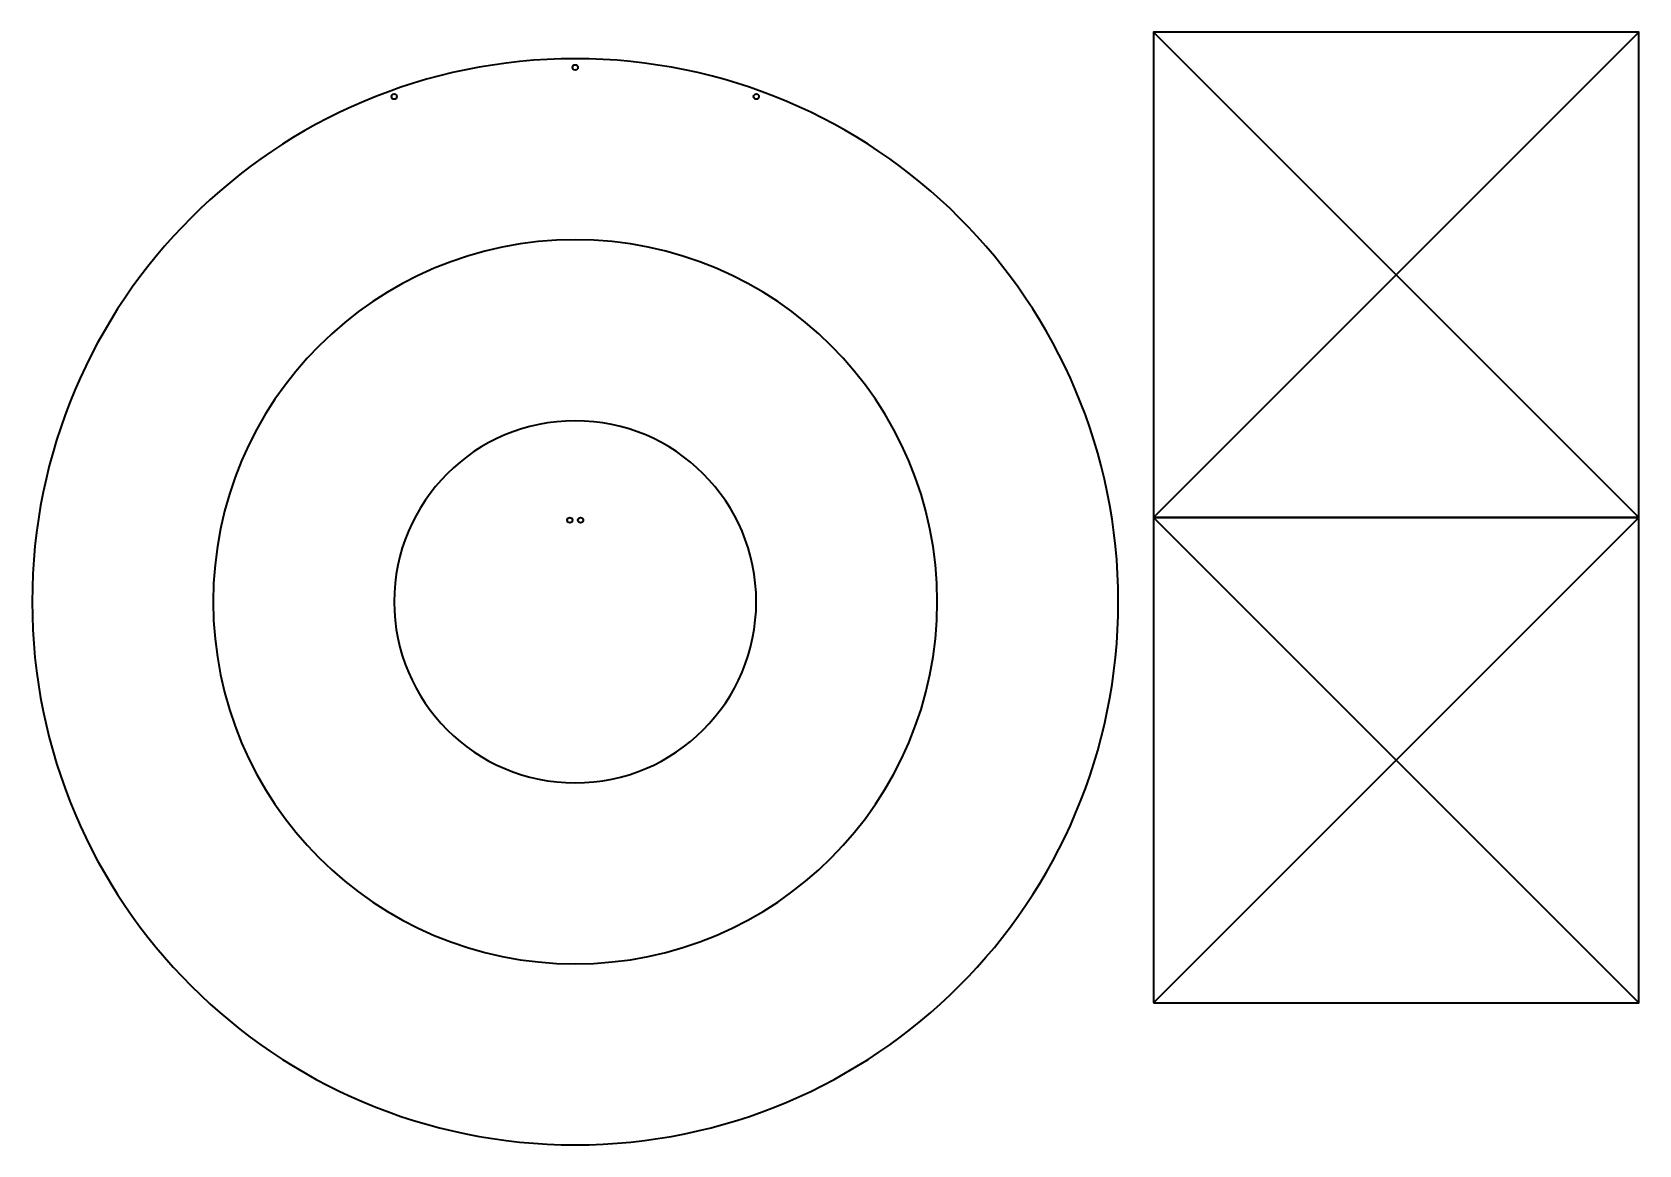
# Model space of a CAD drawing. Header units: inches. Extents: x 0.2 to 23.9, y -17.2 to -0.8.
import ezdxf

# ---------------------------------------------------------------- set-up
doc = ezdxf.new("R2010")
doc.units = ezdxf.units.IN
doc.header["$MEASUREMENT"] = 0
doc.layers.add('Layer 1', color=7, linetype='Continuous')

msp = doc.modelspace()

# ---------------------------------------------------------------- linework, layer by layer
at = {"layer": 'Layer 1', "color": 179, "lineweight": 35, "true_color": 0x231f20}
for points in [[(16.698, -7.965), (23.861, -7.965), (23.861, -0.802), (16.698, -0.802), (16.698, -7.965)], [(16.698, -0.802), (23.861, -7.965)], [(16.698, -7.965), (23.861, -0.802)], [(16.698, -15.127), (23.861, -15.127), (23.861, -7.965), (16.698, -7.965), (16.698, -15.127)], [(16.698, -7.965), (23.861, -15.127)], [(16.698, -15.127), (23.861, -7.965)]]:
    msp.add_lwpolyline(points, dxfattribs=at)
for points in [[(8.167, -17.222), (3.738, -17.222), (0.154, -13.638), (0.154, -9.208), (0.154, -4.779), (3.738, -1.195), (8.167, -1.195), (12.596, -1.195), (16.18, -4.779), (16.18, -9.208), (16.18, -13.638), (12.596, -17.222), (8.167, -17.222)], [(8.139, -1.296), (8.123, -1.311), (8.123, -1.336), (8.139, -1.351), (8.154, -1.367), (8.179, -1.367), (8.195, -1.351), (8.21, -1.336), (8.21, -1.311), (8.195, -1.296), (8.179, -1.28), (8.154, -1.28), (8.139, -1.296)], [(5.468, -1.726), (5.452, -1.742), (5.452, -1.767), (5.468, -1.782), (5.483, -1.797), (5.508, -1.797), (5.523, -1.782), (5.539, -1.767), (5.539, -1.742), (5.523, -1.726), (5.508, -1.711), (5.483, -1.711), (5.468, -1.726)], [(10.81, -1.726), (10.794, -1.742), (10.794, -1.767), (10.81, -1.782), (10.825, -1.797), (10.85, -1.797), (10.866, -1.782), (10.881, -1.767), (10.881, -1.742), (10.866, -1.726), (10.85, -1.711), (10.825, -1.711), (10.81, -1.726)], [(8.167, -14.551), (5.214, -14.551), (2.825, -12.161), (2.825, -9.208), (2.825, -6.255), (5.214, -3.866), (8.167, -3.866), (11.119, -3.866), (13.509, -6.255), (13.509, -9.208), (13.509, -12.161), (11.119, -14.551), (8.167, -14.551)], [(8.167, -11.88), (6.69, -11.88), (5.496, -10.685), (5.496, -9.208), (5.496, -7.732), (6.69, -6.537), (8.167, -6.537), (9.643, -6.537), (10.838, -7.732), (10.838, -9.208), (10.838, -10.685), (9.643, -11.88), (8.167, -11.88)], [(8.059, -7.976), (8.044, -7.992), (8.044, -8.017), (8.059, -8.032), (8.074, -8.047), (8.099, -8.047), (8.115, -8.032), (8.13, -8.017), (8.13, -7.992), (8.115, -7.976), (8.099, -7.961), (8.074, -7.961), (8.059, -7.976)], [(8.219, -7.976), (8.203, -7.992), (8.203, -8.017), (8.219, -8.032), (8.234, -8.047), (8.259, -8.047), (8.274, -8.032), (8.29, -8.017), (8.29, -7.992), (8.274, -7.976), (8.259, -7.961), (8.234, -7.961), (8.219, -7.976)]]:
    msp.add_open_spline(points, degree=3, knots=[0, 0, 0, 0, 1, 1, 1, 2, 2, 2, 3, 3, 3, 4, 4, 4, 4], dxfattribs=at)

doc.saveas('drawing.dxf')
